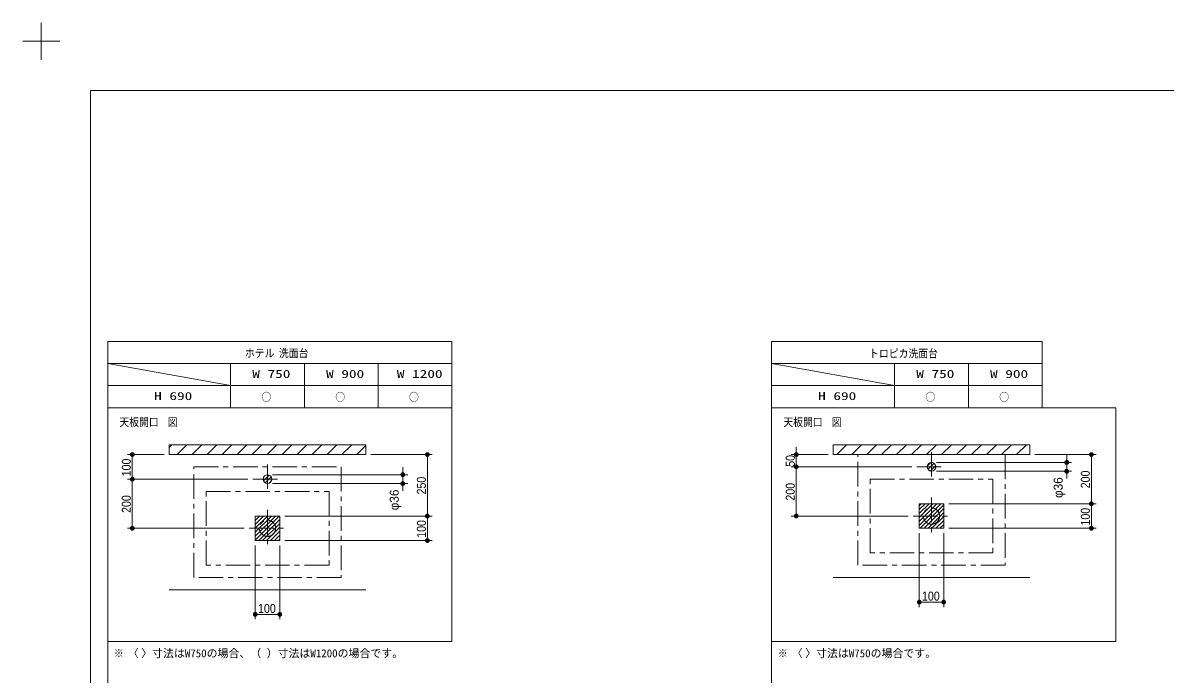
# Model space of a CAD drawing. Units: millimetres, scale not verified. Extents: x -6062 to 6062, y -3045 to 3045.
# Drawn here: x -6062 to -1417, y 397 to 3045 of the extents above; entities that cross this region are included whole.
import ezdxf
from ezdxf.enums import TextEntityAlignment as Align

# ---------------------------------------------------------------- set-up
doc = ezdxf.new("R2010")
doc.units = ezdxf.units.MM
doc.header["$LTSCALE"] = 20
doc.linetypes.add('CHAIN1', pattern=[8, 5, -1, 1, -1])
for name, color, linetype, lineweight in [('0-0_1図面枠', 7, 'Continuous', 9), ('0-1_2寸法-1', 7, 'Continuous', 9), ('0-2_0', 7, 'Continuous', 9), ('0-3_2寸法-2', 7, 'Continuous', 9), ('0-5_3一般', 7, 'Continuous', 9)]:
    doc.layers.add(name, color=color, linetype=linetype, lineweight=lineweight)
doc.styles.add('ＭＳ ゴシック', font='')
doc.styles.add('ＭＳ Ｐゴシック', font='')
doc.styles.get('ＭＳ ゴシック').set_extended_font_data('MS Gothic')
doc.styles.get('ＭＳ Ｐゴシック').set_extended_font_data('MS PGothic')

# ---------------------------------------------------------------- blocks, each defined once
blk = doc.blocks.new('グループ')
at = {"layer": '0-0_1図面枠'}
for p, q in [((-84000, 57900), (-84000, 60900)), ((-85500, 59400), (-82500, 59400))]:
    blk.add_line(p, q, dxfattribs=at)
blk = doc.blocks.new('グループ-2')
at = {"layer": '0-0_1図面枠'}
blk.add_lwpolyline([(-80000, 55400), (80000, 55400), (80000, -55400), (-80000, -55400)], close=True, dxfattribs=at)
blk = doc.blocks.new('図面枠')
at = {"layer": '0-0_1図面枠'}
for name in ['グループ', 'グループ-2']:
    blk.add_blockref(name, (0, 0), dxfattribs=at)
blk = doc.blocks.new('_Dot')
at = {"layer": '0-2_0'}
for p, q in [((-10, 0), (-20, 0)), ((9.78, 2), (-9.78, 2)), ((7.99, 6), (-7.99, 6)), ((9.16, -3.98), (-9.16, -3.98)), ((6, -7.98), (-6, -7.98))]:
    blk.add_line(p, q, dxfattribs=at)
for points in [[(10, 0), (9.92, 1.25), (9.69, 2.49), (9.3, 3.68), (8.76, 4.82), (8.09, 5.88), (7.29, 6.85), (6.37, 7.71), (5.36, 8.44), (4.26, 9.05), (3.09, 9.51), (1.87, 9.82), (0.63, 9.98), (-0.63, 9.98), (-1.87, 9.82), (-3.09, 9.51), (-4.26, 9.05), (-5.36, 8.44), (-6.37, 7.71), (-7.29, 6.85), (-8.09, 5.88), (-8.76, 4.82), (-9.3, 3.68), (-9.69, 2.49), (-9.92, 1.25), (-10, 0), (0, 0)], [(-10, 0), (-9.92, -1.25), (-9.69, -2.49), (-9.3, -3.68), (-8.76, -4.82), (-8.09, -5.88), (-7.29, -6.85), (-6.37, -7.71), (-5.36, -8.44), (-4.26, -9.05), (-3.09, -9.51), (-1.87, -9.82), (-0.63, -9.98), (0.63, -9.98), (1.87, -9.82), (3.09, -9.51), (4.26, -9.05), (5.36, -8.44), (6.37, -7.71), (7.29, -6.85), (8.09, -5.88), (8.76, -4.82), (9.3, -3.68), (9.69, -2.49), (9.92, -1.25), (10, 0), (0, 0)]]:
    blk.add_lwpolyline(points, close=True, dxfattribs=at)

msp = doc.modelspace()

# ---------------------------------------------------------------- linework, layer by layer
at = {"layer": '0-0_1図面枠'}
for p, q in [((-5717.5, 1750), (-5717.5, -2420)), ((-3017.5, 1750), (-3017.5, -2420)), ((-4317.5, 1660), (-5717.5, 1660)), ((-5717.5, 1660), (-5217.5, 1570)), ((-5217.5, 1480), (-5217.5, 1660)), ((-4917.5, 1480), (-4917.5, 1660)), ((-4617.5, 1480), (-4617.5, 1660)), ((-1917.5, 1660), (-3017.5, 1660)), ((-3017.5, 1660), (-2517.5, 1570)), ((-2517.5, 1480), (-2517.5, 1660)), ((-2217.5, 1480), (-2217.5, 1660)), ((-5717.5, 1570), (-4317.5, 1570)), ((-3017.5, 1570), (-1917.5, 1570))]:
    msp.add_line(p, q, dxfattribs=at)
for points in [[(-5717.5, 1750), (-4317.5, 1750), (-4317.5, 1480), (-5717.5, 1480)], [(-3017.5, 1750), (-1917.5, 1750), (-1917.5, 1480), (-3017.5, 1480)], [(-5717.5, 1480), (-4317.5, 1480), (-4317.5, 530), (-5717.5, 530)], [(-3017.5, 1480), (-1617.5, 1480), (-1617.5, 530), (-3017.5, 530)]]:
    msp.add_lwpolyline(points, close=True, dxfattribs=at)
at = {"layer": '0-1_2寸法-1'}
for p, q in [((-2917.5, 1305.01), (-2917.5, 1320.01)), ((-5487.5, 1290), (-5637.5, 1290)), ((-5617.5, 1205.01), (-5617.5, 1274.99)), ((-4647.5, 1290), (-4397.5, 1290)), ((-4417.5, 1274.99), (-4417.5, 1055.01)), ((-2787.5, 1290), (-2937.5, 1290)), ((-2917.5, 1240), (-2917.5, 1290)), ((-1947.5, 1290), (-1697.5, 1290)), ((-1717.5, 1274.99), (-1717.5, 1105.01)), ((-2447.5, 1240), (-2937.5, 1240)), ((-2447.5, 1240), (-2937.5, 1240)), ((-2917.5, 1224.99), (-2917.5, 1055.01)), ((-2917.5, 1224.99), (-2917.5, 1209.99)), ((-5147.5, 1190), (-5637.5, 1190)), ((-5147.5, 1190), (-5637.5, 1190)), ((-5617.5, 1174.99), (-5617.5, 1005.01)), ((-2297.5, 1090), (-1697.5, 1090)), ((-2297.5, 1090), (-1697.5, 1090)), ((-1717.5, 1005.01), (-1717.5, 1074.99)), ((-4997.5, 1040), (-4397.5, 1040)), ((-4997.5, 1040), (-4397.5, 1040)), ((-4417.5, 955.01), (-4417.5, 1024.99)), ((-2462.5, 1040), (-2937.5, 1040)), ((-5162.5, 990), (-5637.5, 990)), ((-2297.5, 990), (-1697.5, 990)), ((-4997.5, 940), (-4397.5, 940)), ((-2417.5, 970), (-2417.5, 670)), ((-2317.5, 970), (-2317.5, 670)), ((-5117.5, 920), (-5117.5, 620)), ((-5017.5, 920), (-5017.5, 620)), ((-2332.51, 690), (-2402.49, 690)), ((-5032.51, 640), (-5102.49, 640))]:
    msp.add_line(p, q, dxfattribs=at)
at = {"layer": '0-3_2寸法-2'}
for p, q in [((-2347.5, 1258), (-1797.5, 1258)), ((-1817.5, 1273.01), (-1817.5, 1288.01)), ((-1817.5, 1222), (-1817.5, 1258)), ((-5047.5, 1208), (-4497.5, 1208)), ((-4517.5, 1223.01), (-4517.5, 1238.01)), ((-4517.5, 1172), (-4517.5, 1208)), ((-2347.5, 1222), (-1797.5, 1222)), ((-5047.5, 1172), (-4497.5, 1172)), ((-1817.5, 1206.99), (-1817.5, 1191.99)), ((-4517.5, 1156.99), (-4517.5, 1141.99))]:
    msp.add_line(p, q, dxfattribs=at)
at = {"layer": '0-5_3一般'}
for p, q in [((-5467.5, 1318.72), (-5456.22, 1330)), ((-5435.26, 1290), (-5395.26, 1330)), ((-5374.3, 1290), (-5334.3, 1330)), ((-5313.34, 1290), (-5273.34, 1330)), ((-5252.38, 1290), (-5212.38, 1330)), ((-5191.42, 1290), (-5151.42, 1330)), ((-5130.46, 1290), (-5090.46, 1330)), ((-5069.5, 1290), (-5029.5, 1330)), ((-5008.54, 1290), (-4968.54, 1330)), ((-4947.58, 1290), (-4907.58, 1330)), ((-4886.62, 1290), (-4846.62, 1330)), ((-4825.66, 1290), (-4785.66, 1330)), ((-4764.7, 1290), (-4724.7, 1330)), ((-4703.74, 1290), (-4667.5, 1326.24)), ((-2753.02, 1290), (-2713.02, 1330)), ((-2692.06, 1290), (-2652.06, 1330)), ((-2631.1, 1290), (-2591.1, 1330)), ((-2570.14, 1290), (-2530.14, 1330)), ((-2509.18, 1290), (-2469.18, 1330)), ((-2448.22, 1290), (-2408.22, 1330)), ((-2387.26, 1290), (-2347.26, 1330)), ((-2326.3, 1290), (-2286.3, 1330)), ((-2265.34, 1290), (-2225.34, 1330)), ((-2204.38, 1290), (-2164.38, 1330)), ((-2143.42, 1290), (-2103.42, 1330)), ((-2082.46, 1290), (-2042.46, 1330)), ((-2021.5, 1290), (-1981.5, 1330)), ((-5467.5, 1290), (-4667.5, 1290)), ((-2767.5, 1290), (-1967.5, 1290)), ((-2385.28, 1242.22), (-2369.72, 1257.78)), ((-2382.03, 1229.47), (-2356.97, 1254.53)), ((-2372.66, 1222.84), (-2350.34, 1245.16)), ((-5084.19, 1183.31), (-5060.81, 1206.69)), ((-5076.83, 1174.67), (-5052.17, 1199.33)), ((-5062.79, 1172.71), (-5050.21, 1185.29)), ((-2417.5, 1082), (-2409.5, 1090)), ((-2417.5, 1066), (-2393.5, 1090)), ((-2417.5, 1050), (-2377.5, 1090)), ((-2417.5, 1034), (-2361.5, 1090)), ((-2417.5, 1018), (-2345.5, 1090)), ((-2417.5, 1002), (-2329.5, 1090)), ((-2413.5, 990), (-2317.5, 1086)), ((-2397.5, 990), (-2317.5, 1070)), ((-5117.5, 1038), (-5115.5, 1040)), ((-5117.5, 1022), (-5099.5, 1040)), ((-5117.5, 1006), (-5083.5, 1040)), ((-5117.5, 990), (-5067.5, 1040)), ((-5117.5, 974), (-5051.5, 1040)), ((-5117.5, 958), (-5035.5, 1040)), ((-5117.5, 942), (-5019.5, 1040)), ((-5103.5, 940), (-5017.5, 1026)), ((-2381.5, 990), (-2317.5, 1054)), ((-2365.5, 990), (-2317.5, 1038)), ((-2349.5, 990), (-2317.5, 1022)), ((-5087.5, 940), (-5017.5, 1010)), ((-5071.5, 940), (-5017.5, 994)), ((-5055.5, 940), (-5017.5, 978)), ((-2333.5, 990), (-2317.5, 1006)), ((-5039.5, 940), (-5017.5, 962)), ((-5023.5, 940), (-5017.5, 946)), ((-2767.5, 790), (-1967.5, 790)), ((-5467.5, 740), (-4667.5, 740))]:
    msp.add_line(p, q, dxfattribs=at)
at = {"layer": '0-5_3一般', "linetype": 'CHAIN1'}
for p, q in [((-2367.5, 1300), (-2367.5, 1180)), ((-5067.5, 1250), (-5067.5, 1130)), ((-2427.5, 1240), (-2307.5, 1240)), ((-5127.5, 1190), (-5007.5, 1190)), ((-2367.5, 1115), (-2367.5, 965)), ((-5067.5, 1065), (-5067.5, 915)), ((-2442.5, 1040), (-2292.5, 1040)), ((-5142.5, 990), (-4992.5, 990))]:
    msp.add_line(p, q, dxfattribs=at)
at = {"layer": '0-5_3一般'}
for points in [[(-5467.5, 1330), (-4667.5, 1330), (-4667.5, 1290), (-5467.5, 1290)], [(-2767.5, 1330), (-1967.5, 1330), (-1967.5, 1290), (-2767.5, 1290)], [(-2417.5, 1090), (-2317.5, 1090), (-2317.5, 990), (-2417.5, 990)], [(-2417.5, 1090), (-2317.5, 1090), (-2317.5, 990), (-2417.5, 990)], [(-5117.5, 1040), (-5017.5, 1040), (-5017.5, 940), (-5117.5, 940)], [(-5117.5, 1040), (-5017.5, 1040), (-5017.5, 940), (-5117.5, 940)]]:
    msp.add_lwpolyline(points, close=True, dxfattribs=at)
at = {"layer": '0-5_3一般', "linetype": 'CHAIN1'}
for points in [[(-2667.5, 1290), (-2067.5, 1290), (-2067.5, 840), (-2667.5, 840)], [(-5367.5, 1240), (-4767.5, 1240), (-4767.5, 790), (-5367.5, 790)], [(-2617.5, 1190), (-2117.5, 1190), (-2117.5, 890), (-2617.5, 890)], [(-5317.5, 1140), (-4817.5, 1140), (-4817.5, 840), (-5317.5, 840)]]:
    msp.add_lwpolyline(points, close=True, dxfattribs=at)
at = {"layer": '0-5_3一般'}
for centre in [(-2367.5, 1240), (-2367.5, 1240), (-5067.5, 1190), (-5067.5, 1190)]:
    msp.add_circle(centre, 18, dxfattribs=at)
at = {"layer": '0-5_3一般', "linetype": 'CHAIN1'}
for centre in [(-2367.5, 1040), (-5067.5, 990)]:
    msp.add_circle(centre, 33, dxfattribs=at)

# ---------------------------------------------------------------- block references
at = {"layer": '0-0_1図面枠', "xscale": 0.05, "yscale": 0.05}
msp.add_blockref('図面枠', (-1787.5, 0), dxfattribs=at)
at = {"layer": '0-1_2寸法-1', "xscale": 0.7503418, "yscale": 0.7503418}
for p, rotation in [((-2917.5, 1290), 270), ((-5617.5, 1290), 90), ((-4417.5, 1290), 90), ((-1717.5, 1290), 90), ((-2917.5, 1240), 90), ((-2917.5, 1240), 90), ((-5617.5, 1190), 270), ((-5617.5, 1190), 90), ((-1717.5, 1090), 270), ((-1717.5, 1090), 90), ((-4417.5, 1040), 270), ((-4417.5, 1040), 90), ((-2917.5, 1040), 270), ((-5617.5, 990), 270), ((-1717.5, 990), 270), ((-4417.5, 940), 270), ((-2417.5, 690), 180), ((-5117.5, 640), 180)]:
    msp.add_blockref('_Dot', p, dxfattribs=dict(at, rotation=rotation))
for p in [(-2317.5, 690), (-5017.5, 640)]:
    msp.add_blockref('_Dot', p, dxfattribs=at)
at = {"layer": '0-3_2寸法-2', "xscale": 0.7503418, "yscale": 0.7503418}
for p, rotation in [((-1817.5, 1258), 270), ((-4517.5, 1208), 270), ((-1817.5, 1222), 90), ((-4517.5, 1172), 90)]:
    msp.add_blockref('_Dot', p, dxfattribs=dict(at, rotation=rotation))

# ---------------------------------------------------------------- texts
at = {"layer": '0-0_1図面枠', "style": 'ＭＳ ゴシック'}
for s, width, p in [('ホテル', 0.9, (-5159.45, 1675.81)), ('洗面台', 0.9, (-5021.34, 1675.81)), ('トロピカ洗面台', 0.9, (-2621.09, 1674.66)), ('W 750', 1.4, (-5129.45, 1591.59)), ('W 900', 1.4, (-4829.45, 1591.59)), ('W 1200', 1.4, (-4541.75, 1591.59)), ('W 750', 1.4, (-2429.45, 1591.59)), ('W 900', 1.4, (-2129.45, 1591.59)), ('H 690', 1.4, (-5528.49, 1501.59)), ('○', 0.9, (-5092.09, 1497.53)), ('○', 0.9, (-4792.09, 1497.53)), ('○', 0.9, (-4492.09, 1497.53)), ('H 690', 1.4, (-2828.49, 1501.59)), ('○', 0.9, (-2392.09, 1497.53)), ('○', 0.9, (-2092.09, 1497.53)), ('天板開口', 0.9, (-5670, 1395.64)), ('図', 0.9, (-5473.27, 1395.64)), ('天板開口', 0.9, (-2970, 1395.64)), ('図', 0.9, (-2773.27, 1395.64)), ('※ 〈', 0.9, (-5692.1, 455.81)), ('※ 〈', 0.9, (-2992.1, 455.81))]:
    msp.add_text(s, height=32.55, dxfattribs=dict(at, width=width)).set_placement(p, align=Align.BOTTOM_LEFT)
for s, p in [(' 〉寸法はW750の場合、（ ）寸法はW1200の場合です。', (-5603.34, 455.81)), (' 〉寸法はW750の場合です。', (-2903.34, 455.81))]:
    msp.add_text(s, height=32.55, dxfattribs=at).set_placement(p, align=Align.BOTTOM_LEFT)
at = {"layer": '0-1_2寸法-1', "style": 'ＭＳ Ｐゴシック', "width": 0.9}
for s, p in [('100', (-5612.54, 1201.39)), ('50', (-2912.54, 1240.02)), ('200', (-1712.54, 1152.72)), ('250', (-4412.54, 1127.72)), ('200', (-2912.54, 1102.72)), ('200', (-5612.54, 1052.72)), ('100', (-1712.54, 1001.39)), ('100', (-4412.54, 951.39))]:
    msp.add_text(s, height=36.66, rotation=90, dxfattribs=at).set_placement(p, align=Align.BOTTOM_LEFT)
for p in [(-2406.11, 685.04), (-5106.11, 635.04)]:
    msp.add_text('100', height=36.66, dxfattribs=at).set_placement(p, align=Align.BOTTOM_LEFT)
at = {"layer": '0-3_2寸法-2', "style": 'ＭＳ Ｐゴシック'}
for p in [(-1823.06, 1113.18), (-4523.06, 1063.18)]:
    msp.add_text('φ36', height=36.66, rotation=90, dxfattribs=at).set_placement(p, align=Align.BOTTOM_LEFT)

doc.saveas('drawing.dxf')
